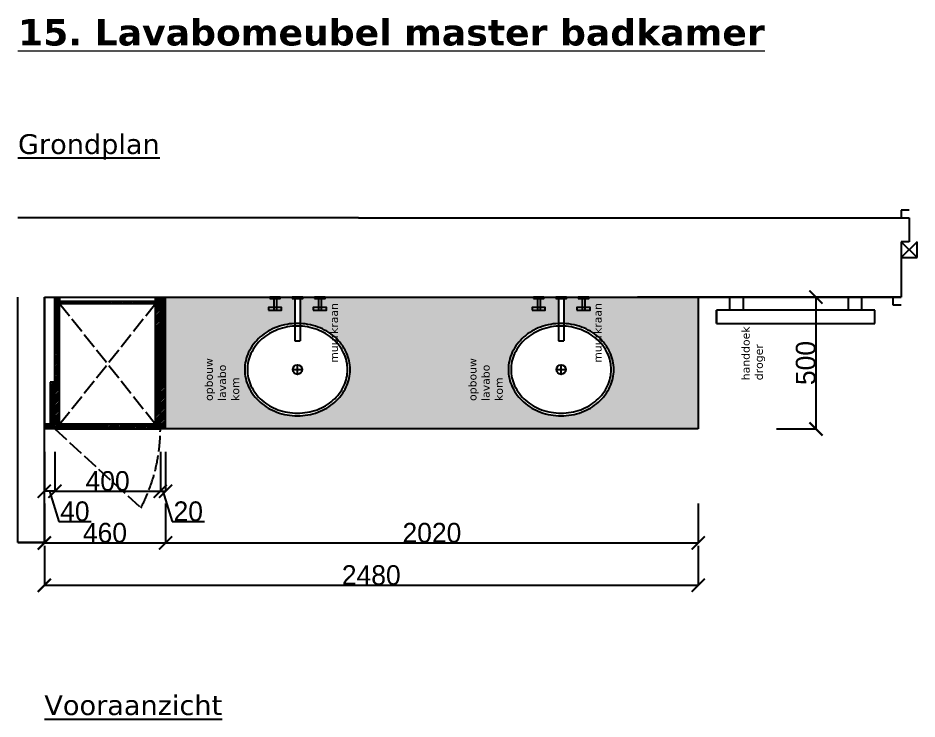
# Model space of a CAD drawing. Header units: millimetres. Extents: x -153917 to -31303, y -39726 to 31262.
# Drawn here: x -96127 to -92717, y -29861 to -27203 of the extents above; entities that cross this region are included whole.
import ezdxf

# ---------------------------------------------------------------- set-up
doc = ezdxf.new("R2010")
doc.units = ezdxf.units.MM
doc.header["$LTSCALE"] = 5
doc.linetypes.add('ACAD_ISO02W100', pattern=[15, 12, -3])
for name, color, linetype in [('Bemating', 1, 'Continuous'), ('chauffage', 5, 'Continuous'), ('Deuren', 8, 'Continuous'), ('invulling muren', 252, 'Continuous'), ('Meubel', 8, 'Continuous'), ('muren', 7, 'Continuous'), ('ramen', 8, 'Continuous'), ('Tekst', 7, 'Continuous')]:
    doc.layers.add(name, color=color, linetype=linetype)
doc.layers.add('Nummering schrijnwerkerij', color=80, linetype='Continuous', lineweight=0)
doc.styles.add('Geneva', font='')
doc.styles.get('Geneva').set_extended_font_data('Geneva')
doc.dimstyles.new('ISO-25', dxfattribs={"dimtxt": 100, "dimasz": 25, "dimexe": 1.25, "dimexo": 0.625, "dimtad": 1, "dimtxsty": 'Standard', "dimblk": 'ARCHTICK', "dimcen": 2.5, "dimse1": 1, "dimse2": 1, "dimadec": 0, "dimazin": 0, "dimtfac": 1, "dimtmove": 0, "dimatfit": 3, "dimfxl": 1, "dimarcsym": 0})

# ---------------------------------------------------------------- blocks, each defined once
blk = doc.blocks.new('muurkraan bovenaanzicht')
at = {"layer": 'Meubel'}
for p, q in [((-90, -5), (-90, -50)), ((-80, -5), (-80, -50)), ((-10, -5), (-10, -166)), ((10, -5), (10, -166)), ((80, -5), (80, -50)), ((90, -5), (90, -50)), ((-10, -166), (10, -166))]:
    blk.add_line(p, q, dxfattribs=at)
for points in [[(-105, -5), (-65, -5), (-65, 0), (-105, 0)], [(-20, -5), (20, -5), (20, 0), (-20, 0)], [(65, -5), (105, -5), (105, 0), (65, 0)], [(-110, -50), (-60, -50), (-60, -40), (-110, -40)], [(60, -50), (110, -50), (110, -40), (60, -40)]]:
    blk.add_lwpolyline(points, close=True, dxfattribs=at)
blk = doc.blocks.new('_ArchTick')
at = {"color": 0, "linetype": 'ByBlock', "const_width": 0.15}
blk.add_lwpolyline([(-0.5, -0.5), (0.5, 0.5)], dxfattribs=at)
blk = doc.blocks.new('*D1088')
at = {"layer": 'Bemating', "color": 0, "lineweight": -2, "transparency": 16777216}
for p, q in [((-93250.7, -28261.1), (-93099.4, -28261.1)), ((-93100.7, -28261.1), (-93100.7, -28761.1)), ((-93250.7, -28761.1), (-93099.4, -28761.1))]:
    blk.add_line(p, q, dxfattribs=at)
at = {"layer": 'Defpoints', "color": 0, "transparency": 16777216}
for p in [(-93547.2, -28261.1), (-93547.2, -28761.1), (-93100.7, -28761.1)]:
    blk.add_point(p, dxfattribs=at)
at = {"layer": 'Bemating', "color": 0, "lineweight": -2, "transparency": 16777216, "xscale": 50, "yscale": 50, "zscale": 50}
for p, rotation in [((-93100.7, -28261.1), 90), ((-93100.7, -28761.1), 270)]:
    blk.add_blockref('_ArchTick', p, dxfattribs=dict(at, rotation=rotation))
at = {"layer": 'Bemating', "color": 0, "transparency": 16777216, "insert": (-93138.8, -28511.1), "char_height": 75, "attachment_point": 5, "rotation": 90, "style": 'Geneva'}
blk.add_mtext('500', dxfattribs=at)
blk = doc.blocks.new('*D1091')
at = {"layer": 'Bemating', "color": 0, "lineweight": -2, "transparency": 16777216}
for p, q in [((-96027.2, -29203.8), (-96027.2, -29355.1)), ((-93547.2, -29203.8), (-93547.2, -29355.1)), ((-96027.2, -29353.8), (-93547.2, -29353.8))]:
    blk.add_line(p, q, dxfattribs=at)
at = {"layer": 'Defpoints', "color": 0, "transparency": 16777216}
for p in [(-96027.2, -28761.1), (-93547.2, -28761.1), (-93547.2, -29353.8)]:
    blk.add_point(p, dxfattribs=at)
at = {"layer": 'Bemating', "color": 0, "lineweight": -2, "transparency": 16777216, "xscale": 50, "yscale": 50, "zscale": 50, "rotation": 180}
blk.add_blockref('_ArchTick', (-96027.2, -29353.8), dxfattribs=at)
at = {"layer": 'Bemating', "color": 0, "lineweight": -2, "transparency": 16777216, "xscale": 50, "yscale": 50, "zscale": 50}
blk.add_blockref('_ArchTick', (-93547.2, -29353.8), dxfattribs=at)
at = {"layer": 'Bemating', "color": 0, "transparency": 16777216, "insert": (-94787.2, -29315.7), "char_height": 75, "attachment_point": 5, "style": 'Geneva'}
blk.add_mtext('2480', dxfattribs=at)
blk = doc.blocks.new('*D1092')
at = {"layer": 'Bemating', "color": 0, "lineweight": -2, "transparency": 16777216}
for p, q in [((-96027.2, -29043.3), (-96027.2, -29194.6)), ((-95567.2, -29043.3), (-95567.2, -29194.6)), ((-96027.2, -29193.3), (-95567.2, -29193.3))]:
    blk.add_line(p, q, dxfattribs=at)
at = {"layer": 'Defpoints', "color": 0, "transparency": 16777216}
for p in [(-96027.2, -28761.1), (-95567.2, -28761.1), (-95567.2, -29193.3)]:
    blk.add_point(p, dxfattribs=at)
at = {"layer": 'Bemating', "color": 0, "lineweight": -2, "transparency": 16777216, "xscale": 50, "yscale": 50, "zscale": 50, "rotation": 180}
blk.add_blockref('_ArchTick', (-96027.2, -29193.3), dxfattribs=at)
at = {"layer": 'Bemating', "color": 0, "lineweight": -2, "transparency": 16777216, "xscale": 50, "yscale": 50, "zscale": 50}
blk.add_blockref('_ArchTick', (-95567.2, -29193.3), dxfattribs=at)
at = {"layer": 'Bemating', "color": 0, "transparency": 16777216, "insert": (-95797.2, -29155.2), "char_height": 75, "attachment_point": 5, "style": 'Geneva'}
blk.add_mtext('460', dxfattribs=at)
blk = doc.blocks.new('*D1093')
at = {"layer": 'Bemating', "color": 0, "lineweight": -2, "transparency": 16777216}
for p, q in [((-95567.2, -29043.3), (-95567.2, -29194.6)), ((-93547.2, -29043.3), (-93547.2, -29194.6)), ((-95567.2, -29193.3), (-93547.2, -29193.3))]:
    blk.add_line(p, q, dxfattribs=at)
at = {"layer": 'Defpoints', "color": 0, "transparency": 16777216}
for p in [(-95567.2, -28761.1), (-93547.2, -28761.1), (-93547.2, -29193.3)]:
    blk.add_point(p, dxfattribs=at)
at = {"layer": 'Bemating', "color": 0, "lineweight": -2, "transparency": 16777216, "xscale": 50, "yscale": 50, "zscale": 50, "rotation": 180}
blk.add_blockref('_ArchTick', (-95567.2, -29193.3), dxfattribs=at)
at = {"layer": 'Bemating', "color": 0, "lineweight": -2, "transparency": 16777216, "xscale": 50, "yscale": 50, "zscale": 50}
blk.add_blockref('_ArchTick', (-93547.2, -29193.3), dxfattribs=at)
at = {"layer": 'Bemating', "color": 0, "transparency": 16777216, "insert": (-94557.2, -29155.2), "char_height": 75, "attachment_point": 5, "style": 'Geneva'}
blk.add_mtext('2020', dxfattribs=at)
blk = doc.blocks.new('*D1094')
at = {"layer": 'Bemating', "color": 0, "lineweight": -2, "transparency": 16777216}
for p, q in [((-95987.2, -28847.2), (-95987.2, -28998.5)), ((-95587.2, -28847.2), (-95587.2, -28998.5)), ((-95987.2, -28997.2), (-95587.2, -28997.2))]:
    blk.add_line(p, q, dxfattribs=at)
at = {"layer": 'Defpoints', "color": 0, "transparency": 16777216}
for p in [(-95987.2, -28761.1), (-95587.2, -28761.1), (-95587.2, -28997.2)]:
    blk.add_point(p, dxfattribs=at)
at = {"layer": 'Bemating', "color": 0, "lineweight": -2, "transparency": 16777216, "xscale": 50, "yscale": 50, "zscale": 50, "rotation": 180}
blk.add_blockref('_ArchTick', (-95987.2, -28997.2), dxfattribs=at)
at = {"layer": 'Bemating', "color": 0, "lineweight": -2, "transparency": 16777216, "xscale": 50, "yscale": 50, "zscale": 50}
blk.add_blockref('_ArchTick', (-95587.2, -28997.2), dxfattribs=at)
at = {"layer": 'Bemating', "color": 0, "transparency": 16777216, "insert": (-95787.2, -28959.1), "char_height": 75, "attachment_point": 5, "style": 'Geneva'}
blk.add_mtext('400', dxfattribs=at)
blk = doc.blocks.new('*D1095')
at = {"layer": 'Bemating', "color": 0, "lineweight": -2, "transparency": 16777216}
for p, q in [((-95587.2, -28847.2), (-95587.2, -28998.5)), ((-95567.2, -28847.2), (-95567.2, -28998.5)), ((-95587.2, -28997.2), (-95567.2, -28997.2)), ((-95577.2, -28997.2), (-95542.8, -29111.9)), ((-95542.8, -29111.9), (-95420.1, -29111.9))]:
    blk.add_line(p, q, dxfattribs=at)
at = {"layer": 'Defpoints', "color": 0, "transparency": 16777216}
for p in [(-95587.2, -28761.1), (-95567.2, -28761.1), (-95567.2, -28997.2)]:
    blk.add_point(p, dxfattribs=at)
at = {"layer": 'Bemating', "color": 0, "lineweight": -2, "transparency": 16777216, "xscale": 50, "yscale": 50, "zscale": 50, "rotation": 180}
blk.add_blockref('_ArchTick', (-95587.2, -28997.2), dxfattribs=at)
at = {"layer": 'Bemating', "color": 0, "lineweight": -2, "transparency": 16777216, "xscale": 50, "yscale": 50, "zscale": 50}
blk.add_blockref('_ArchTick', (-95567.2, -28997.2), dxfattribs=at)
at = {"layer": 'Bemating', "color": 0, "transparency": 16777216, "insert": (-95481.4, -29073.8), "char_height": 75, "attachment_point": 5, "style": 'Geneva'}
blk.add_mtext('20', dxfattribs=at)
blk = doc.blocks.new('*D1096')
at = {"layer": 'Bemating', "color": 0, "lineweight": -2, "transparency": 16777216}
for p, q in [((-96027.2, -28847.2), (-96027.2, -28998.5)), ((-95987.2, -28847.2), (-95987.2, -28998.5)), ((-95987.2, -28997.2), (-96027.2, -28997.2)), ((-96007.2, -28997.2), (-95972.8, -29111.9)), ((-95972.8, -29111.9), (-95850.1, -29111.9))]:
    blk.add_line(p, q, dxfattribs=at)
at = {"layer": 'Defpoints', "color": 0, "transparency": 16777216}
for p in [(-96027.2, -28761.1), (-95987.2, -28761.1), (-96027.2, -28997.2)]:
    blk.add_point(p, dxfattribs=at)
at = {"layer": 'Bemating', "color": 0, "lineweight": -2, "transparency": 16777216, "xscale": 50, "yscale": 50, "zscale": 50, "rotation": 180}
blk.add_blockref('_ArchTick', (-96027.2, -28997.2), dxfattribs=at)
at = {"layer": 'Bemating', "color": 0, "lineweight": -2, "transparency": 16777216, "xscale": 50, "yscale": 50, "zscale": 50}
blk.add_blockref('_ArchTick', (-95987.2, -28997.2), dxfattribs=at)
at = {"layer": 'Bemating', "color": 0, "transparency": 16777216, "insert": (-95911.4, -29073.8), "char_height": 75, "attachment_point": 5, "style": 'Geneva'}
blk.add_mtext('40', dxfattribs=at)

msp = doc.modelspace()

# ---------------------------------------------------------------- hatches: boundary and pattern name
at = {"layer": 'invulling muren', "transparency": 33554687}
h = msp.add_hatch(dxfattribs=at)
h.set_pattern_fill('ANSI32', color=256)
h.paths.add_polyline_path([(-95987.186, -28583.117), (-96005.186, -28583.117), (-96005.186, -28743.117), (-95987.186, -28743.117)])
h.paths.add_polyline_path([(-95969.186, -28261.117), (-95987.186, -28261.117), (-95987.186, -28743.117), (-95969.186, -28743.117)])
h.paths.add_polyline_path([(-95987.186, -28743.117), (-96027.186, -28743.117), (-96027.186, -28761.117), (-95987.186, -28761.117)])
h.paths.add_polyline_path([(-95587.186, -28743.117), (-95987.186, -28743.117), (-95987.186, -28761.117), (-95587.186, -28761.117)])
h.paths.add_polyline_path([(-95567.186, -28261.117), (-95587.186, -28261.117), (-95587.186, -28761.117), (-95567.186, -28761.117)])
h.paths.add_polyline_path([(-95587.186, -28261.117), (-95605.186, -28261.117), (-95605.186, -28743.117), (-95587.186, -28743.117)])
h.paths.add_polyline_path([(-95605.186, -28277.117), (-95969.186, -28277.117), (-95969.186, -28285.117), (-95605.186, -28285.117)])
at = {"layer": 'invulling muren', "true_color": 0x937c6c, "transparency": 33554687}
h = msp.add_hatch(color=8, dxfattribs=at)
h.dxf.hatch_style = 1
h.paths.add_polyline_path([(-95208.608, -28412.373, -0.09304684), (-95144.901, -28374.766, -0.07610921), (-95077.186, -28361.336), (-95077.186, -28266.117), (-95087.186, -28266.117), (-95087.186, -28261.117), (-95132.186, -28261.117), (-95132.186, -28266.117), (-95147.186, -28266.117), (-95147.186, -28301.117), (-95127.186, -28301.117), (-95127.186, -28311.117), (-95177.186, -28311.117), (-95177.186, -28301.117), (-95157.186, -28301.117), (-95157.186, -28266.117), (-95172.186, -28266.117), (-95172.186, -28261.117), (-95567.186, -28261.117), (-95567.186, -28761.117), (-94567.186, -28761.117), (-94567.186, -28261.117), (-94835.186, -28261.117), (-94962.186, -28261.117), (-94962.186, -28266.117), (-94977.186, -28266.117), (-94977.186, -28301.117), (-94957.186, -28301.117), (-94957.186, -28311.117), (-95007.186, -28311.117), (-95007.186, -28301.117), (-94987.186, -28301.117), (-94987.186, -28266.117), (-95002.186, -28266.117), (-95002.186, -28261.117), (-95047.186, -28261.117), (-95047.186, -28266.117), (-95057.186, -28266.117), (-95057.186, -28361.336, -0.07610921), (-94989.472, -28374.766, -0.09304684), (-94925.765, -28412.373, -0.10281878), (-94881.969, -28470.338, -0.1109852), (-94867.186, -28536.117, -0.1109852), (-94881.969, -28601.896, -0.10281878), (-94925.765, -28659.861, -0.09304684), (-94989.472, -28697.468, -0.08714742), (-95067.186, -28711.117, -0.08714742), (-95144.901, -28697.468, -0.09304684), (-95208.608, -28659.861, -0.10281878), (-95252.403, -28601.896, -0.1109852), (-95267.186, -28536.117, -0.1109852), (-95252.403, -28470.338, -0.10281878)])
h.paths.add_polyline_path([(-94077.186, -28361.336), (-94077.186, -28266.117), (-94087.186, -28266.117), (-94087.186, -28261.117), (-94132.186, -28261.117), (-94132.186, -28266.117), (-94147.186, -28266.117), (-94147.186, -28301.117), (-94127.186, -28301.117), (-94127.186, -28311.117), (-94177.186, -28311.117), (-94177.186, -28301.117), (-94157.186, -28301.117), (-94157.186, -28266.117), (-94172.186, -28266.117), (-94172.186, -28261.117), (-94567.186, -28261.117), (-94567.186, -28761.117), (-93567.186, -28761.117), (-93567.186, -28261.117), (-93777.186, -28261.117), (-93962.186, -28261.117), (-93962.186, -28266.117), (-93977.186, -28266.117), (-93977.186, -28301.117), (-93957.186, -28301.117), (-93957.186, -28311.117), (-94007.186, -28311.117), (-94007.186, -28301.117), (-93987.186, -28301.117), (-93987.186, -28266.117), (-94002.186, -28266.117), (-94002.186, -28261.117), (-94047.186, -28261.117), (-94047.186, -28266.117), (-94057.186, -28266.117), (-94057.186, -28361.336, -0.07610921), (-93989.472, -28374.766, -0.09304684), (-93925.765, -28412.373, -0.10281878), (-93881.969, -28470.338, -0.1109852), (-93867.186, -28536.117, -0.1109852), (-93881.969, -28601.896, -0.10281878), (-93925.765, -28659.861, -0.09304684), (-93989.472, -28697.468, -0.08714742), (-94067.186, -28711.117, -0.08714742), (-94144.901, -28697.468, -0.09304684), (-94208.608, -28659.861, -0.10281878), (-94252.403, -28601.896, -0.1109852), (-94267.186, -28536.117, -0.1109852), (-94252.403, -28470.338, -0.10281878), (-94208.608, -28412.373, -0.09304684), (-94144.901, -28374.766, -0.07610921)])
h.paths.add_polyline_path([(-93547.186, -28261.117), (-93567.186, -28261.117), (-93567.186, -28761.117), (-93547.186, -28761.117)])

# ---------------------------------------------------------------- linework, layer by layer
at = {"layer": 'chauffage'}
for p, q in [((-93477.186, -28311.117), (-93477.186, -28361.117)), ((-93477.186, -28361.117), (-93477.186, -28311.117)), ((-92877.186, -28311.117), (-93477.186, -28311.117)), ((-92877.186, -28361.117), (-92877.186, -28311.117)), ((-93477.186, -28361.117), (-92877.186, -28361.117))]:
    msp.add_line(p, q, dxfattribs=at)
for points in [[(-93377.186, -28261.117), (-93377.186, -28311.117), (-93427.186, -28311.117), (-93427.186, -28261.117)], [(-92927.186, -28261.117), (-92927.186, -28311.117), (-92977.186, -28311.117), (-92977.186, -28261.117)]]:
    msp.add_lwpolyline(points, close=True, dxfattribs=at)
at = {"layer": 'Deuren'}
msp.add_line((-96127.186, -29191.117), (-96027.186, -29191.117), dxfattribs=at)
at = {"layer": 'Meubel'}
for p, q in [((-96027.186, -28261.117), (-96027.186, -28711.117)), ((-96027.186, -28261.117), (-96027.186, -28711.117)), ((-96027.186, -28261.117), (-96027.186, -28761.117)), ((-95987.186, -28261.117), (-95537.186, -28261.117)), ((-95987.186, -28761.117), (-95987.186, -28261.117)), ((-95969.186, -28743.117), (-95969.186, -28261.117)), ((-95969.186, -28261.117), (-95969.186, -28285.117)), ((-95605.186, -28743.117), (-95605.186, -28261.117)), ((-95587.186, -28761.117), (-95587.186, -28261.117)), ((-95567.186, -28761.117), (-95567.186, -28261.117)), ((-92777.186, -28261.117), (-93777.186, -28261.117)), ((-93547.186, -28261.117), (-93547.186, -28761.117)), ((-92807.186, -28261.117), (-92957.186, -28261.117)), ((-95969.186, -28277.117), (-95605.186, -28277.117)), ((-95969.186, -28285.117), (-95605.186, -28285.117)), ((-95085.186, -28536.117), (-95049.186, -28536.117)), ((-95067.186, -28554.117), (-95067.186, -28518.117)), ((-94085.186, -28536.117), (-94049.186, -28536.117)), ((-94067.186, -28554.117), (-94067.186, -28518.117)), ((-95987.186, -28583.117), (-96005.186, -28583.117)), ((-96005.186, -28583.117), (-96005.186, -28743.117)), ((-95987.186, -28743.117), (-95987.186, -28583.117)), ((-95587.186, -28743.117), (-96027.186, -28743.117)), ((-95987.186, -28743.117), (-95587.186, -28743.117)), ((-93547.186, -28761.117), (-96027.186, -28761.117)), ((-95987.186, -28761.117), (-95587.186, -28761.117))]:
    msp.add_line(p, q, dxfattribs=at)
at = {"layer": 'Meubel', "linetype": 'ACAD_ISO02W100'}
for p, q in [((-95969.186, -28743.117), (-95605.186, -28285.117)), ((-95969.186, -28285.117), (-95605.186, -28743.117))]:
    msp.add_line(p, q, dxfattribs=at)
at = {"layer": 'Meubel', "color": 2, "linetype": 'ACAD_ISO02W100'}
msp.add_line((-95987.186, -28761.117), (-95661.358, -29060.179), dxfattribs=at)
at = {"layer": 'Meubel'}
for points in [[(-95267.186, -28536.117, 0.1109852), (-95252.403, -28601.896, 0.10281878), (-95208.608, -28659.861, 0.09304684), (-95144.901, -28697.468, 0.08714742), (-95067.186, -28711.117, 0.08714742), (-94989.472, -28697.468, 0.09304684), (-94925.765, -28659.861, 0.10281878), (-94881.969, -28601.896, 0.1109852), (-94867.186, -28536.117, 0.1109852), (-94881.969, -28470.338, 0.10281878), (-94925.765, -28412.373, 0.09304684), (-94989.472, -28374.766, 0.08714742), (-95067.186, -28361.117, 0.08714742), (-95144.901, -28374.766, 0.09304684), (-95208.608, -28412.373, 0.10281878), (-95252.403, -28470.338, 0.1109852)], [(-95257.186, -28536.117, 0.1109852), (-95243.365, -28597.618, 0.10281878), (-95202.022, -28652.335, 0.09304684), (-95141.493, -28688.067, 0.08714742), (-95067.186, -28701.117, 0.08714742), (-94992.879, -28688.067, 0.09304684), (-94932.35, -28652.335, 0.10281878), (-94891.008, -28597.618, 0.1109852), (-94877.186, -28536.117, 0.1109852), (-94891.008, -28474.616, 0.10281878), (-94932.35, -28419.899, 0.09304684), (-94992.879, -28384.167, 0.08714742), (-95067.186, -28371.117, 0.08714742), (-95141.493, -28384.167, 0.09304684), (-95202.022, -28419.899, 0.10281878), (-95243.365, -28474.616, 0.1109852)], [(-94267.186, -28536.117, 0.1109852), (-94252.403, -28601.896, 0.10281878), (-94208.608, -28659.861, 0.09304684), (-94144.901, -28697.468, 0.08714742), (-94067.186, -28711.117, 0.08714742), (-93989.472, -28697.468, 0.09304684), (-93925.765, -28659.861, 0.10281878), (-93881.969, -28601.896, 0.1109852), (-93867.186, -28536.117, 0.1109852), (-93881.969, -28470.338, 0.10281878), (-93925.765, -28412.373, 0.09304684), (-93989.472, -28374.766, 0.08714742), (-94067.186, -28361.117, 0.08714742), (-94144.901, -28374.766, 0.09304684), (-94208.608, -28412.373, 0.10281878), (-94252.403, -28470.338, 0.1109852)], [(-94257.186, -28536.117, 0.1109852), (-94243.365, -28597.618, 0.10281878), (-94202.022, -28652.335, 0.09304684), (-94141.493, -28688.067, 0.08714742), (-94067.186, -28701.117, 0.08714742), (-93992.879, -28688.067, 0.09304684), (-93932.35, -28652.335, 0.10281878), (-93891.008, -28597.618, 0.1109852), (-93877.186, -28536.117, 0.1109852), (-93891.008, -28474.616, 0.10281878), (-93932.35, -28419.899, 0.09304684), (-93992.879, -28384.167, 0.08714742), (-94067.186, -28371.117, 0.08714742), (-94141.493, -28384.167, 0.09304684), (-94202.022, -28419.899, 0.10281878), (-94243.365, -28474.616, 0.1109852)]]:
    msp.add_lwpolyline(points, format="xyb", close=True, dxfattribs=at)
for centre in [(-95067.186, -28536.117), (-94067.186, -28536.117)]:
    msp.add_circle(centre, 18, dxfattribs=at)
at = {"layer": 'Meubel', "color": 2, "linetype": 'ACAD_ISO02W100'}
msp.add_arc((-96227.186, -28761.117), 640, 332.14179, 0, dxfattribs=at)
at = {"layer": 'muren'}
for p, q in [((-94835.186, -27961.117), (-96127.186, -27961.117)), ((-94835.186, -27961.117), (-92747.186, -27961.117)), ((-92777.186, -27961.117), (-92747.186, -27961.117)), ((-92747.186, -27961.117), (-92747.186, -28051.117)), ((-92747.186, -27961.117), (-92747.186, -28051.117)), ((-92747.186, -28051.117), (-92777.186, -28051.117)), ((-92777.186, -28051.117), (-92777.186, -28261.117)), ((-96127.186, -29191.117), (-96127.186, -28261.117)), ((-96027.186, -28261.117), (-95727.186, -28261.117)), ((-96027.186, -28261.117), (-95838.186, -28261.117)), ((-96027.186, -29191.117), (-96027.186, -28261.117)), ((-95687.186, -28261.117), (-94795.186, -28261.117)), ((-94835.186, -28261.117), (-92777.186, -28261.117)), ((-96027.186, -29191.117), (-96127.186, -29191.117)), ((-96127.186, -29191.117), (-96027.186, -29191.117)), ((-96127.186, -29191.117), (-96027.186, -29191.117))]:
    msp.add_line(p, q, dxfattribs=at)
at = {"layer": 'ramen'}
for p, q in [((-92747.186, -27931.107), (-92777.186, -27931.107)), ((-92777.186, -27931.107), (-92777.186, -27961.117)), ((-92777.186, -28051.117), (-92777.186, -28111.117)), ((-92717.186, -28051.117), (-92777.186, -28111.117)), ((-92717.186, -28111.117), (-92777.186, -28051.117)), ((-92717.186, -28111.117), (-92717.186, -28051.117)), ((-92777.186, -28111.117), (-92717.186, -28111.117)), ((-92807.186, -28291.117), (-92807.186, -28261.117)), ((-92807.186, -28261.117), (-92777.186, -28261.117)), ((-92777.186, -28291.117), (-92807.186, -28291.117))]:
    msp.add_line(p, q, dxfattribs=at)

# ---------------------------------------------------------------- block references
at = {"layer": 'Meubel'}
for p in [(-95067.186, -28261.117), (-94067.186, -28261.117)]:
    msp.add_blockref('muurkraan bovenaanzicht', p, dxfattribs=at)

# ---------------------------------------------------------------- texts
at = {"layer": 'Nummering schrijnwerkerij', "insert": (-96127.186, -27207.018), "char_height": 100, "attachment_point": 1}
msp.add_mtext_dynamic_manual_height_columns('{\\fVerdana|b1|i0|c0|p34;\\L15. Lavabomeubel master badkamer}', width=8225.00244, gutter_width=12.5, heights=[0], dxfattribs=at)
at = {"layer": 'Tekst', "char_height": 75, "width": 2800, "attachment_point": 1}
for s, insert in [('{\\fVerdana|b0|i0|c0|p34;\\LGrondplan}', (-96127.186, -27643.466)), ('{\\fVerdana|b0|i0|c0|p34;\\LVooraanzicht}', (-96027.186, -29770.906))]:
    msp.add_mtext(s, dxfattribs=dict(at, insert=insert))
at = {"layer": 'Tekst', "color": 5, "char_height": 30, "attachment_point": 1, "rotation": 90}
for s, insert in [('{\\fVerdana|b0|i0|c0|p34;muurkraan}', (-94943.648, -28510.105)), ('{\\fVerdana|b0|i0|c0|p34;muurkraan}', (-93943.648, -28510.105)), ('{\\fVerdana|b0|i0|c0|p34;handdoek\\Pdroger}', (-93381.976, -28576.399)), ('{\\fVerdana|b0|i0|c0|p34;opbouw\\Plavabo\\Pkom}', (-95418.191, -28654.769)), ('{\\fVerdana|b0|i0|c0|p34;opbouw\\Plavabo\\Pkom}', (-94418.191, -28654.769))]:
    msp.add_mtext_dynamic_manual_height_columns(s, width=513.71165, gutter_width=12.5, heights=[0], dxfattribs=dict(at, insert=insert))

# ---------------------------------------------------------------- dimensions: what is measured, and where the dimension line sits
at = {"layer": 'Bemating'}
dim = msp.add_linear_dim(base=(-93100.661, -28761.117), p1=(-93547.186, -28261.117), p2=(-93547.186, -28761.117), angle=90, dimstyle='ISO-25', override={"dimtxt": 75, "dimasz": 50, "dimtxsty": 'Geneva', "dimse1": 0, "dimse2": 0, "dimtmove": 1, "dimfxl": 150, "dimfxlon": 1}, dxfattribs=at)
dim.commit()
dim.dimension.update_dxf_attribs({"geometry": '*D1088', "text_midpoint": (-93138.786, -28511.117)})
for base, p1, p2, picture, middle in [((-93547.186, -29353.806), (-96027.186, -28761.117), (-93547.186, -28761.117), '*D1091', (-94787.186, -29315.681)), ((-95567.186, -29193.31), (-96027.186, -28761.117), (-95567.186, -28761.117), '*D1092', (-95797.186, -29155.185)), ((-96027.186, -28997.204), (-95987.186, -28761.117), (-96027.186, -28761.117), '*D1096', (-95972.155, -29073.767)), ((-95587.186, -28997.204), (-95987.186, -28761.117), (-95587.186, -28761.117), '*D1094', (-95787.186, -28959.079)), ((-95567.186, -28997.204), (-95587.186, -28761.117), (-95567.186, -28761.117), '*D1095', (-95542.155, -29073.767)), ((-93547.186, -29193.31), (-95567.186, -28761.117), (-93547.186, -28761.117), '*D1093', (-94557.186, -29155.185))]:
    dim = msp.add_linear_dim(base=base, p1=p1, p2=p2, dimstyle='ISO-25', override={"dimtxt": 75, "dimasz": 50, "dimtxsty": 'Geneva', "dimse1": 0, "dimse2": 0, "dimtmove": 1, "dimfxl": 150, "dimfxlon": 1}, dxfattribs=at)
    dim.commit()
    dim.dimension.update_dxf_attribs({"geometry": picture, "text_midpoint": middle})

doc.saveas('drawing.dxf')
